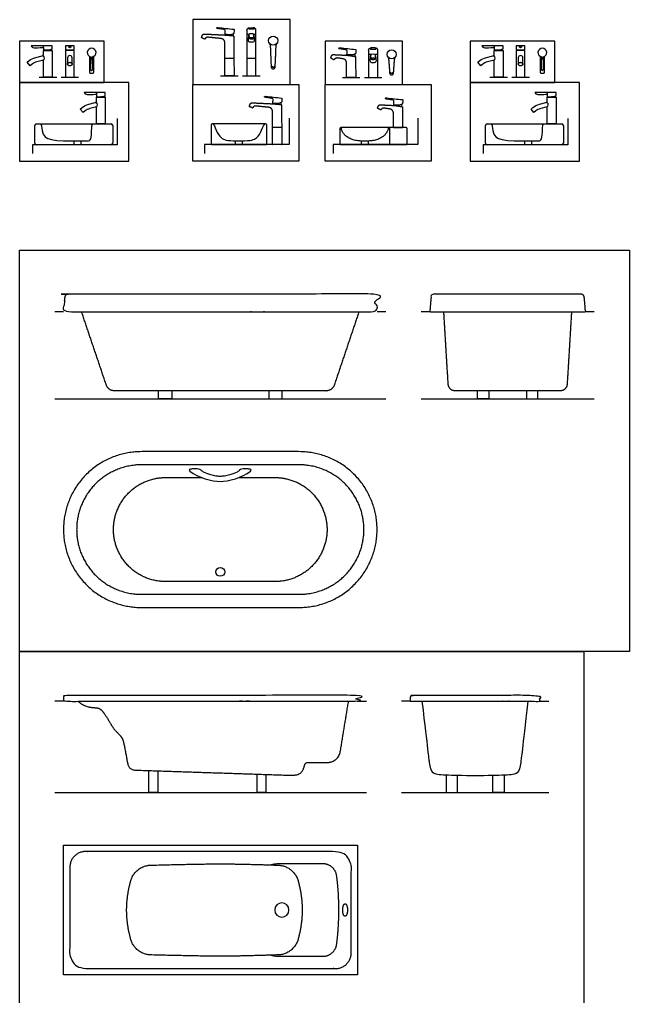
# Model space of a CAD drawing. Header units: millimetres. Extents: x 0.1 to 49.6, y 0.1 to 12.5.
# Drawn here: x 45.89 to 49.42, y 5.26 to 10.91 of the extents above; entities that cross this region are included whole.
import ezdxf

# ---------------------------------------------------------------- set-up
doc = ezdxf.new("R2010")
doc.units = ezdxf.units.MM
for name, color, linetype, true_color in [('AG-DETAILS', 7, 'Continuous', 0x66ffff), ('AG-DETAILS-DIAGRAM', 7, 'Continuous', 0xccff66), ('AG-DIAGRAM', 7, 'Continuous', 0xfecc66), ('AG-FIXTURE', 7, 'Continuous', 0x66ccff), ('X-VPRT', 6, 'Continuous', 0xff00ff)]:
    doc.layers.add(name, color=color, linetype=linetype, true_color=true_color)

msp = doc.modelspace()

# ---------------------------------------------------------------- linework, layer by layer
at = {"layer": 'AG-DETAILS'}
msp.add_line((48.0327, 10.281), (48.0327, 10.1826), dxfattribs=at)
for points, degree in [([(46.032, 10.7436), (46.0335, 10.7486), (46.032, 10.7532)], 2), ([(48.6374, 10.7436), (48.6389, 10.7486), (48.6374, 10.7532)], 2), ([(46.0326, 10.6707), (46.0381, 10.6746), (46.041, 10.688), (46.0315, 10.6966)], 3), ([(48.638, 10.6707), (48.6435, 10.6746), (48.6464, 10.688), (48.6369, 10.6966)], 3), ([(46.3386, 10.4736), (46.3402, 10.4786), (46.3386, 10.4833)], 2), ([(48.944, 10.4736), (48.9456, 10.4786), (48.944, 10.4833)], 2), ([(46.3392, 10.4008), (46.3447, 10.4047), (46.3476, 10.4181), (46.3381, 10.4266)], 3), ([(48.9446, 10.4008), (48.9501, 10.4047), (48.953, 10.4181), (48.9435, 10.4266)], 3)]:
    msp.add_open_spline(points, degree=degree, dxfattribs=at)
msp.add_rational_spline([(47.7753, 5.7974), (47.7615, 5.7974), (47.7615, 5.7613), (47.7615, 5.7251), (47.7753, 5.7251), (47.7891, 5.7251), (47.7891, 5.7613), (47.7891, 5.7974), (47.7753, 5.7974)], [1, 0.707106781187, 1, 0.707106781187, 1, 0.707106781187, 1, 0.707106781187, 1], degree=2, knots=[0, 0, 0, 0.0711816, 0.0711816, 0.1423631, 0.1423631, 0.2135447, 0.2135447, 0.2847262, 0.2847262, 0.2847262], dxfattribs=at)
at = {"layer": 'AG-DETAILS-DIAGRAM'}
for p, q in [((46.2088, 10.1816), (46.2088, 10.2041)), ((46.2469, 10.2041), (46.2469, 10.1816)), ((48.8142, 10.1816), (48.8142, 10.2041)), ((48.8523, 10.2041), (48.8523, 10.1816))]:
    msp.add_line(p, q, dxfattribs=at)
for points in [[(46.2088, 10.2041), (46.2469, 10.2041)], [(47.1428, 10.1826), (47.1428, 10.2048)], [(47.1809, 10.2048), (47.1809, 10.1826)], [(47.8699, 10.1826), (47.8699, 10.2037)], [(47.908, 10.2037), (47.908, 10.1826)], [(48.8142, 10.2041), (48.8523, 10.2041)]]:
    msp.add_lwpolyline(points, dxfattribs=at)
for points in [[(46.0129, 10.3023), (46.0187, 10.3023), (46.0199, 10.2897)], [(47.7533, 10.2782), (47.753, 10.281), (47.7508, 10.281)], [(48.0271, 10.281), (48.0249, 10.281), (48.0246, 10.2782)], [(48.6183, 10.3023), (48.6241, 10.3023), (48.6253, 10.2897)]]:
    msp.add_open_spline(points, degree=2, dxfattribs=at)
for points, knots in [([(46.0199, 10.2897), (46.0286, 10.2109), (46.0503, 10.2067), (46.201, 10.2042), (46.2049, 10.2041), (46.2088, 10.2041)], [0.0605921, 0.0605921, 0.0605921, 0.0605921, 0.7981718, 0.7981718, 0.8198944, 0.8198944, 0.8198944, 0.8198944]), ([(46.2469, 10.2041), (46.2571, 10.2042), (46.2696, 10.2044), (46.2862, 10.2047), (46.3064, 10.205), (46.3074, 10.2099), (46.3129, 10.3023), (46.3177, 10.3023)], [0.9448938, 0.9448938, 0.9448938, 0.9448938, 0.9845886, 0.9845886, 0.9845886, 1.6832144, 1.7744753, 1.7744753, 1.7744753, 1.7744753]), ([(47.0111, 10.3032), (47.0158, 10.3032), (47.0301, 10.2631), (47.0554, 10.2175), (47.0916, 10.2048), (47.1486, 10.2048), (47.1574, 10.2048), (47.1663, 10.2048), (47.1752, 10.2048), (47.2321, 10.2048), (47.2683, 10.2175), (47.2936, 10.2631), (47.308, 10.3032), (47.3127, 10.3032)], [-0.833041, -0.833041, -0.833041, -0.833041, -0.555361, -0.27768, 0, 0, 0, 0.125, 0.125, 0.125, 0.40268, 0.680361, 0.958041, 0.958041, 0.958041, 0.958041]), ([(48.6253, 10.2897), (48.634, 10.2109), (48.6557, 10.2067), (48.8064, 10.2042), (48.8103, 10.2041), (48.8142, 10.2041)], [0.0605921, 0.0605921, 0.0605921, 0.0605921, 0.7981718, 0.7981718, 0.8198944, 0.8198944, 0.8198944, 0.8198944]), ([(48.8523, 10.2041), (48.8625, 10.2042), (48.875, 10.2044), (48.8916, 10.2047), (48.9118, 10.205), (48.9128, 10.2099), (48.9183, 10.3023), (48.9231, 10.3023)], [0.9448938, 0.9448938, 0.9448938, 0.9448938, 0.9845886, 0.9845886, 0.9845886, 1.6832144, 1.7744753, 1.7744753, 1.7744753, 1.7744753])]:
    msp.add_open_spline(points, degree=3, knots=knots, dxfattribs=at)
for points, weights, knots in [([(48.0246, 10.2782), (48.0146, 10.2037), (47.908, 10.2037), (47.8889, 10.2037), (47.8699, 10.2037), (47.7633, 10.2037), (47.7533, 10.2782)], [0.985476465993, 0.741491605281, 0.948744043854, 0.948744043854, 0.948744043854, 0.741491605281, 0.985476465993], [0.016978, 0.016978, 0.016978, 0.3616396, 0.3616396, 0.4866396, 0.4866396, 0.8313013, 0.8313013, 0.8313013]), ([(47.1619, 8.2596), (47.2662, 8.2596), (47.3706, 8.2596), (47.671, 8.2596), (47.671, 7.9592), (47.671, 7.6587), (47.3706, 7.6587), (47.0539, 7.6587), (46.7371, 7.6587), (46.4367, 7.6587), (46.4367, 7.9592), (46.4367, 8.2596), (46.7371, 8.2596), (46.8415, 8.2596), (46.9458, 8.2596)], [1, 1, 1, 0.707106781187, 1, 0.707106781187, 1, 1, 1, 0.707106781187, 1, 0.707106781187, 1, 1, 1], [3.630229, 3.630229, 3.630229, 4.028261, 4.028261, 6.848151, 6.848151, 9.668042, 9.668042, 10.876413, 10.876413, 13.696303, 13.696303, 16.516193, 16.516193, 16.914225, 16.914225, 16.914225])]:
    msp.add_rational_spline(points, weights, degree=2, knots=knots, dxfattribs=at)
at = {"layer": 'AG-DIAGRAM'}
for p, q in [((46.0066, 10.5722), (46.1082, 10.5722)), ((46.1336, 10.5722), (46.2352, 10.5722)), ((47.056, 10.5799), (47.1576, 10.5799)), ((47.183, 10.5799), (47.2846, 10.5799)), ((47.7597, 10.5709), (47.8613, 10.5709)), ((47.8867, 10.5709), (47.9883, 10.5709)), ((48.612, 10.5722), (48.7136, 10.5722)), ((48.739, 10.5722), (48.8406, 10.5722))]:
    msp.add_line(p, q, dxfattribs=at)
for points in [[(46.4574, 10.334), (46.4574, 10.1816), (45.9685, 10.1816), (45.9685, 10.1308)], [(47.4524, 10.335), (47.4524, 10.1826), (46.9634, 10.1826), (46.9634, 10.1318)], [(48.1953, 10.335), (48.1953, 10.1826), (47.7064, 10.1826), (47.7064, 10.1318)], [(49.0628, 10.334), (49.0628, 10.1816), (48.5739, 10.1816), (48.5739, 10.1308)], [(46.1474, 9.2172), (46.0966, 9.2172)], [(48.0111, 9.2172), (47.9603, 9.2172)], [(48.2651, 9.2172), (48.2143, 9.2172)], [(49.216, 9.2172), (49.1652, 9.2172)], [(46.0966, 8.714), (48.0111, 8.714)], [(48.2143, 8.714), (49.216, 8.714)], [(46.1474, 6.9672), (46.0966, 6.9672)], [(47.8476, 6.9672), (47.8984, 6.9672)], [(48.1524, 6.9672), (48.1016, 6.9672)], [(48.9017, 6.9672), (48.9525, 6.9672)], [(46.0966, 6.4407), (47.8984, 6.4407)], [(48.1016, 6.4407), (48.9525, 6.4407)]]:
    msp.add_lwpolyline(points, dxfattribs=at)
at = {"layer": 'AG-FIXTURE'}
for p, q in [((45.938, 10.6582), (45.9493, 10.6678)), ((45.9875, 10.6863), (46.0246, 10.6959)), ((46.0238, 10.6685), (45.9941, 10.6608)), ((47.7884, 10.7022), (47.7877, 10.6989)), ((48.5434, 10.6582), (48.5547, 10.6678)), ((48.5929, 10.6863), (48.63, 10.6959)), ((48.6292, 10.6685), (48.5995, 10.6608)), ((45.9664, 10.6478), (45.9551, 10.6381)), ((48.5718, 10.6478), (48.5605, 10.6381)), ((47.8369, 10.5709), (47.784, 10.5709)), ((46.2446, 10.3883), (46.2559, 10.3979)), ((46.2942, 10.4164), (46.3312, 10.4259)), ((46.3305, 10.3985), (46.3007, 10.3909)), ((48.0589, 10.4123), (48.0583, 10.409)), ((48.85, 10.3883), (48.8613, 10.3979)), ((48.8996, 10.4164), (48.9366, 10.4259)), ((48.9359, 10.3985), (48.9061, 10.3909)), ((46.273, 10.3778), (46.2617, 10.3682)), ((48.8784, 10.3778), (48.8671, 10.3682)), ((48.1075, 10.281), (48.0546, 10.281))]:
    msp.add_line(p, q, dxfattribs=at)
for points in [[(47.2191, 10.8189), (47.2074, 10.8189), (47.2074, 10.5799), (47.2602, 10.5799), (47.2602, 10.8189), (47.2485, 10.8189)], [(46.032, 10.7532), (45.9601, 10.7532)], [(46.0828, 10.737), (46.0828, 10.7532), (46.032, 10.7532)], [(46.032, 10.7436), (46.032, 10.7296), (46.0458, 10.7296)], [(46.032, 10.7057), (46.032, 10.7263), (46.0828, 10.7263), (46.0828, 10.5722), (46.032, 10.5722), (46.032, 10.6628)], [(46.1771, 10.7532), (46.1916, 10.7532)], [(48.6374, 10.7532), (48.5655, 10.7532)], [(48.6882, 10.737), (48.6882, 10.7532), (48.6374, 10.7532)], [(48.6374, 10.7436), (48.6374, 10.7296), (48.6512, 10.7296)], [(48.6374, 10.7057), (48.6374, 10.7263), (48.6882, 10.7263), (48.6882, 10.5722), (48.6374, 10.5722), (48.6374, 10.6628)], [(48.7825, 10.7532), (48.797, 10.7532)], [(46.1712, 10.6842), (46.1712, 10.6482)], [(46.1976, 10.6482), (46.1976, 10.6842)], [(47.0799, 10.6817), (47.1328, 10.6817)], [(47.2074, 10.6817), (47.2602, 10.6817)], [(47.9244, 10.7027), (47.911, 10.7027), (47.911, 10.5709), (47.9639, 10.5709), (47.9639, 10.7027), (47.9506, 10.7027)], [(48.7766, 10.6842), (48.7766, 10.6482)], [(48.803, 10.6482), (48.803, 10.6842)], [(45.9551, 10.6381), (45.938, 10.6582)], [(48.5605, 10.6381), (48.5434, 10.6582)], [(47.784, 10.5709), (47.8369, 10.5709)], [(47.911, 10.5709), (47.9639, 10.5709)], [(46.3386, 10.4833), (46.2668, 10.4833)], [(46.3894, 10.4671), (46.3894, 10.4833), (46.3386, 10.4833)], [(46.3386, 10.4736), (46.3386, 10.4597), (46.3524, 10.4597)], [(46.3386, 10.4358), (46.3386, 10.4564), (46.3894, 10.4564), (46.3894, 10.3023), (46.3386, 10.3023), (46.3386, 10.3929)], [(48.944, 10.4833), (48.8722, 10.4833)], [(48.9948, 10.4671), (48.9948, 10.4833), (48.944, 10.4833)], [(48.944, 10.4736), (48.944, 10.4597), (48.9578, 10.4597)], [(48.944, 10.4358), (48.944, 10.4564), (48.9948, 10.4564), (48.9948, 10.3023), (48.944, 10.3023), (48.944, 10.3929)], [(46.2617, 10.3682), (46.2446, 10.3883)], [(48.8671, 10.3682), (48.85, 10.3883)], [(47.3561, 10.2843), (47.4089, 10.2843)], [(48.0546, 10.281), (48.1075, 10.281)], [(46.7736, 8.7605), (46.7736, 8.714), (46.6967, 8.714), (46.6967, 8.7605)], [(47.3341, 8.7605), (47.3341, 8.714), (47.4111, 8.714), (47.4111, 8.7605)], [(48.6057, 8.7605), (48.6057, 8.714), (48.5411, 8.714), (48.5411, 8.7605)], [(48.8247, 8.7605), (48.8247, 8.714), (48.8893, 8.714), (48.8893, 8.7605)], [(46.6921, 6.5653), (46.6921, 6.4407), (46.6408, 6.4407), (46.6408, 6.567)], [(47.3181, 6.5446), (47.3181, 6.4407), (47.2668, 6.4407), (47.2668, 6.5463)], [(48.3596, 6.5403), (48.3596, 6.4407), (48.4252, 6.4407), (48.4252, 6.5382)], [(48.6945, 6.5403), (48.6945, 6.4407), (48.6289, 6.4407), (48.6289, 6.5382)]]:
    msp.add_lwpolyline(points, dxfattribs=at)
for points in [[(46.159, 10.7296), (46.2098, 10.7296), (46.2098, 10.7532), (46.159, 10.7532)], [(46.159, 10.5722), (46.2098, 10.5722), (46.2098, 10.7263), (46.159, 10.7263)], [(48.7644, 10.7296), (48.8152, 10.7296), (48.8152, 10.7532), (48.7644, 10.7532)], [(48.7644, 10.5722), (48.8152, 10.5722), (48.8152, 10.7263), (48.7644, 10.7263)], [(46.1474, 6.1359), (47.8476, 6.1359), (47.8476, 5.3866), (46.1474, 5.3866)]]:
    msp.add_lwpolyline(points, close=True, dxfattribs=at)
for centre, radius in [((47.3596, 10.7837), 0.0264), ((48.0442, 10.704), 0.0264), ((47.0539, 7.7146), 0.0254)]:
    msp.add_circle(centre, radius, dxfattribs=at)
at = {"layer": 'AG-FIXTURE', "extrusion": (0, 0, -1)}
msp.add_circle((-47.4098, 5.7613), 0.0411, dxfattribs=at)
at = {"layer": 'AG-FIXTURE'}
for centre, radius, start, end in [((46.947, 10.8015), 0.00191, 155.1363, 246.5953), ((46.9647, 10.7938), 0.00191, 246.5953, 335.1363), ((46.1844, 10.7263), 0.0224, 171.539, 180), ((46.1844, 10.7263), 0.0224, 360, 8.461), ((46.3102, 10.7144), 0.0254, 280.7718, 259.2282), ((48.7898, 10.7263), 0.0224, 171.539, 180), ((48.7898, 10.7263), 0.0224, 360, 8.461), ((48.9156, 10.7144), 0.0254, 280.7718, 259.2282), ((46.1844, 10.6842), 0.0132, 0, 180), ((48.7898, 10.6842), 0.0132, 0, 180), ((47.0819, 10.5819), 0.00191, 180, 270), ((47.1317, 10.5819), 0.00191, 270, 0.5079), ((47.2231, 10.4041), 0.00191, 155.1363, 246.5953), ((47.2408, 10.3964), 0.00191, 246.5953, 335.1363), ((45.9907, 10.2928), 0.00952, 90, 180), ((46.4225, 10.2928), 0.00952, 0, 90), ((47.0079, 10.2969), 0.00635, 90, 180), ((47.3159, 10.2969), 0.00635, 360, 90), ((47.7508, 10.2746), 0.00635, 90, 180), ((48.1287, 10.2746), 0.00635, 0, 90), ((48.5961, 10.2928), 0.00952, 90, 180), ((49.0279, 10.2928), 0.00952, 0, 90), ((45.9907, 10.1912), 0.00952, 180, 270), ((46.4225, 10.1912), 0.00952, 270, 0), ((47.0079, 10.1889), 0.00635, 180, 270), ((47.3159, 10.1889), 0.00635, 270, 0), ((47.358, 10.1845), 0.00191, 180, 270), ((47.4079, 10.1845), 0.00191, 270, 0.5079), ((47.7508, 10.1889), 0.00635, 180, 270), ((48.1287, 10.1889), 0.00635, 270, 360), ((48.5961, 10.1912), 0.00952, 180, 270), ((49.0279, 10.1912), 0.00952, 270, 0)]:
    msp.add_arc(centre, radius, start, end, dxfattribs=at)
for points, degree, knots in [([(47.0819, 10.8193), (47.1014, 10.8175), (47.1141, 10.8171), (47.1256, 10.821), (47.1328, 10.8261), (47.133, 10.8278), (47.134, 10.8468), (47.1341, 10.8492), (47.1316, 10.8495), (47.1014, 10.8527), (47.0712, 10.8559), (47.041, 10.8591), (47.0365, 10.8597), (47.0331, 10.8576), (47.034, 10.8547), (47.0359, 10.8536), (47.0428, 10.8526), (47.0671, 10.8489), (47.0816, 10.846), (47.0828, 10.8419), (47.0828, 10.8353), (47.0819, 10.8193)], 3, [0.5836296, 0.5836296, 0.5836296, 0.5836296, 0.6268601, 0.6700907, 0.7133212, 0.7565518, 0.7997824, 0.8430129, 0.8430129, 0.8430129, 1.1417088, 1.1417088, 1.1417088, 1.1773255, 1.2129422, 1.2485589, 1.2841756, 1.3197923, 1.3554091, 1.3910258, 1.4266425, 1.4266425, 1.4266425, 1.4266425]), ([(47.2338, 10.8499), (47.2419, 10.8499), (47.2485, 10.8499), (47.2507, 10.8525), (47.2506, 10.8553), (47.2499, 10.8567), (47.247, 10.8574), (47.2418, 10.8574), (47.2338, 10.8574), (47.2257, 10.8574), (47.2205, 10.8574), (47.2177, 10.8567), (47.217, 10.8553), (47.2169, 10.8525), (47.2191, 10.8499), (47.2257, 10.8499), (47.2338, 10.8499)], 3, [0, 0, 0, 0, 0.022514, 0.045028, 0.0675421, 0.0900561, 0.1125701, 0.1350841, 0.1350841, 0.1350841, 0.1575982, 0.1801122, 0.2026262, 0.2251402, 0.2476542, 0.2701683, 0.2701683, 0.2701683, 0.2701683]), ([(47.2195, 10.82), (47.216, 10.8065), (47.2155, 10.7969), (47.2152, 10.7885), (47.2152, 10.7804), (47.2185, 10.7764), (47.2251, 10.7764), (47.2309, 10.7764), (47.2367, 10.7764), (47.2425, 10.7764), (47.2491, 10.7764), (47.2523, 10.7804), (47.2523, 10.7885), (47.2521, 10.7969), (47.2515, 10.8065), (47.2481, 10.82)], 3, [0, 0, 0, 0, 0.358954, 0.358954, 0.358954, 0.463613, 0.463613, 0.463613, 0.54704, 0.54704, 0.54704, 0.651699, 0.651699, 0.651699, 1.010653, 1.010653, 1.010653, 1.010653]), ([(47.2465, 10.7971), (47.2483, 10.8094), (47.2483, 10.8155), (47.2483, 10.8236), (47.2415, 10.8236), (47.2338, 10.8236), (47.2261, 10.8236), (47.2193, 10.8236), (47.2193, 10.8155), (47.2193, 10.8094), (47.2211, 10.7972)], 3, [0.1918645, 0.1918645, 0.1918645, 0.1918645, 0.2382209, 0.2382209, 0.317612, 0.317612, 0.317612, 0.3970031, 0.3970031, 0.4432206, 0.4432206, 0.4432206, 0.4432206]), ([(47.786, 10.7024), (47.8055, 10.7007), (47.8182, 10.7002), (47.8297, 10.7042), (47.8369, 10.7092), (47.8371, 10.7109), (47.8381, 10.7299), (47.8382, 10.7324), (47.8357, 10.7327), (47.8055, 10.7359), (47.7753, 10.7391), (47.7451, 10.7423), (47.7406, 10.7428), (47.7372, 10.7408), (47.7381, 10.7379), (47.74, 10.7367), (47.7468, 10.7357), (47.7712, 10.7321), (47.7857, 10.7292), (47.7869, 10.725), (47.7869, 10.7185), (47.786, 10.7024)], 3, [0.5836296, 0.5836296, 0.5836296, 0.5836296, 0.6268601, 0.6700907, 0.7133212, 0.7565518, 0.7997824, 0.8430129, 0.8430129, 0.8430129, 1.1417088, 1.1417088, 1.1417088, 1.1773255, 1.2129422, 1.2485589, 1.2841756, 1.3197923, 1.3554091, 1.3910258, 1.4266425, 1.4266425, 1.4266425, 1.4266425]), ([(46.3054, 10.6894), (46.3035, 10.6354), (46.3034, 10.6207), (46.304, 10.6113), (46.3102, 10.6113)], 3, [0.7835421, 0.7835421, 0.7835421, 0.7835421, 0.9266457, 1.0748194, 1.0748194, 1.0748194, 1.0748194]), ([(46.3102, 10.6113), (46.3163, 10.6113), (46.317, 10.6207), (46.3169, 10.6354), (46.3149, 10.6894)], 3, [1.0748194, 1.0748194, 1.0748194, 1.0748194, 1.2229931, 1.3660967, 1.3660967, 1.3660967, 1.3660967]), ([(47.784, 10.5709), (47.784, 10.6146), (47.784, 10.6522), (47.784, 10.6752), (47.762, 10.6786), (47.7474, 10.6811), (47.7342, 10.6829), (47.7196, 10.6857), (47.7117, 10.6725), (47.7014, 10.677), (47.6915, 10.6834), (47.6945, 10.6897), (47.6974, 10.6961), (47.7007, 10.7032), (47.7079, 10.7029), (47.7435, 10.7012), (47.7835, 10.6992), (47.8077, 10.6973), (47.836, 10.6912), (47.836, 10.666), (47.8369, 10.5709)], 2, [1.839767, 1.839767, 1.839767, 2.126349, 2.126349, 2.278442, 2.278442, 2.513548, 2.513548, 2.613231, 2.613231, 2.686394, 2.686394, 2.73225, 2.73225, 2.781686, 2.781686, 3.16843, 3.16843, 3.349053, 3.349053, 3.848645, 3.848645, 3.848645]), ([(47.9232, 10.7012), (47.9197, 10.6876), (47.9192, 10.678), (47.9189, 10.6696), (47.9189, 10.6615), (47.9222, 10.6575), (47.9287, 10.6575), (47.9345, 10.6575), (47.9404, 10.6575), (47.9462, 10.6575), (47.9527, 10.6575), (47.956, 10.6615), (47.956, 10.6696), (47.9557, 10.678), (47.9552, 10.6876), (47.9517, 10.7012)], 3, [0, 0, 0, 0, 0.358954, 0.358954, 0.358954, 0.463613, 0.463613, 0.463613, 0.54704, 0.54704, 0.54704, 0.651699, 0.651699, 0.651699, 1.010653, 1.010653, 1.010653, 1.010653]), ([(47.9502, 10.6782), (47.952, 10.6905), (47.952, 10.6966), (47.952, 10.7047), (47.9452, 10.7047), (47.9375, 10.7047), (47.9298, 10.7047), (47.9229, 10.7047), (47.9229, 10.6966), (47.9229, 10.6905), (47.9248, 10.6783)], 3, [0.1918645, 0.1918645, 0.1918645, 0.1918645, 0.2382209, 0.2382209, 0.317612, 0.317612, 0.317612, 0.3970031, 0.3970031, 0.4432206, 0.4432206, 0.4432206, 0.4432206]), ([(48.9108, 10.6894), (48.9089, 10.6354), (48.9088, 10.6207), (48.9094, 10.6113), (48.9156, 10.6113)], 3, [0.7835421, 0.7835421, 0.7835421, 0.7835421, 0.9266457, 1.0748194, 1.0748194, 1.0748194, 1.0748194]), ([(48.9156, 10.6113), (48.9217, 10.6113), (48.9224, 10.6207), (48.9223, 10.6354), (48.9203, 10.6894)], 3, [1.0748194, 1.0748194, 1.0748194, 1.0748194, 1.2229931, 1.3660967, 1.3660967, 1.3660967, 1.3660967]), ([(47.358, 10.4219), (47.3775, 10.4202), (47.3903, 10.4197), (47.4017, 10.4236), (47.4089, 10.4287), (47.4091, 10.4304), (47.4101, 10.4494), (47.4102, 10.4518), (47.4077, 10.4521), (47.3775, 10.4553), (47.3473, 10.4586), (47.3171, 10.4618), (47.3126, 10.4623), (47.3092, 10.4603), (47.3101, 10.4574), (47.312, 10.4562), (47.3189, 10.4552), (47.3432, 10.4515), (47.3577, 10.4486), (47.359, 10.4445), (47.3589, 10.4379), (47.358, 10.4219)], 3, [0.5836296, 0.5836296, 0.5836296, 0.5836296, 0.6268601, 0.6700907, 0.7133212, 0.7565518, 0.7997824, 0.8430129, 0.8430129, 0.8430129, 1.1417088, 1.1417088, 1.1417088, 1.1773255, 1.2129422, 1.2485589, 1.2841756, 1.3197923, 1.3554091, 1.3910258, 1.4266425, 1.4266425, 1.4266425, 1.4266425]), ([(48.0565, 10.4125), (48.0761, 10.4108), (48.0888, 10.4103), (48.1003, 10.4142), (48.1075, 10.4193), (48.1077, 10.421), (48.1087, 10.44), (48.1088, 10.4424), (48.1062, 10.4427), (48.0761, 10.4459), (48.0459, 10.4491), (48.0157, 10.4523), (48.0111, 10.4529), (48.0078, 10.4508), (48.0086, 10.4479), (48.0106, 10.4468), (48.0174, 10.4458), (48.0418, 10.4421), (48.0563, 10.4392), (48.0575, 10.4351), (48.0574, 10.4285), (48.0565, 10.4125)], 3, [0.5836296, 0.5836296, 0.5836296, 0.5836296, 0.6268601, 0.6700907, 0.7133212, 0.7565518, 0.7997824, 0.8430129, 0.8430129, 0.8430129, 1.1417088, 1.1417088, 1.1417088, 1.1773255, 1.2129422, 1.2485589, 1.2841756, 1.3197923, 1.3554091, 1.3910258, 1.4266425, 1.4266425, 1.4266425, 1.4266425]), ([(48.0546, 10.281), (48.0546, 10.3247), (48.0546, 10.3622), (48.0546, 10.3853), (48.0325, 10.3887), (48.018, 10.3911), (48.0048, 10.3929), (47.9902, 10.3957), (47.9823, 10.3826), (47.9719, 10.3871), (47.9621, 10.3935), (47.9651, 10.3998), (47.968, 10.4061), (47.9713, 10.4133), (47.9785, 10.4129), (48.0141, 10.4112), (48.0541, 10.4093), (48.0783, 10.4074), (48.1065, 10.4012), (48.1066, 10.3761), (48.1075, 10.281)], 2, [1.839767, 1.839767, 1.839767, 2.126349, 2.126349, 2.278442, 2.278442, 2.513548, 2.513548, 2.613231, 2.613231, 2.686394, 2.686394, 2.73225, 2.73225, 2.781686, 2.781686, 3.16843, 3.16843, 3.349053, 3.349053, 3.848645, 3.848645, 3.848645]), ([(47.1652, 8.3022), (47.173, 8.3092), (47.1963, 8.3092), (47.2218, 8.3092), (47.2327, 8.307), (47.2348, 8.3007), (47.2292, 8.2961), (47.1824, 8.2588), (47.1004, 8.2368), (47.0539, 8.2368), (47.0073, 8.2368), (46.9253, 8.2588), (46.8785, 8.2961), (46.8729, 8.3007), (46.875, 8.307), (46.8859, 8.3092), (46.9115, 8.3092), (46.9348, 8.3092), (46.9425, 8.3022), (46.9465, 8.2982), (46.9599, 8.2874), (46.994, 8.2759), (47.0232, 8.2691), (47.0418, 8.2666), (47.0501, 8.2661), (47.0539, 8.2661), (47.0576, 8.2661), (47.0659, 8.2666), (47.0845, 8.2691), (47.1137, 8.2759), (47.1478, 8.2874), (47.1612, 8.2982), (47.1652, 8.3022)], 3, [-0.898649, -0.898649, -0.898649, -0.898649, -0.829512, -0.760375, -0.691238, -0.622101, -0.622101, -0.622101, 0, 0, 0, 0.622101, 0.622101, 0.622101, 0.691238, 0.760375, 0.829512, 0.898649, 0.898649, 0.898649, 0.981606, 1.144776, 1.257566, 1.306437, 1.347677, 1.347677, 1.347677, 1.388918, 1.437789, 1.550578, 1.713749, 1.796706, 1.796706, 1.796706, 1.796706]), ([(48.8323, 6.9672), (48.7976, 6.6791), (48.7915, 6.6047), (48.7773, 6.5453), (48.7175, 6.5405), (48.5976, 6.5371), (48.5271, 6.5371), (48.4565, 6.5371), (48.3366, 6.5405), (48.2768, 6.5453), (48.2626, 6.6047), (48.2565, 6.6791), (48.2218, 6.9672)], 3, [-2.235203, -2.235203, -2.235203, -2.235203, -1.676402, -1.117601, -0.558801, 0, 0, 0, 0.558801, 1.117601, 1.676402, 2.235203, 2.235203, 2.235203, 2.235203])]:
    msp.add_open_spline(points, degree=degree, knots=knots, dxfattribs=at)
for points, degree in [([(47.2074, 10.8436), (47.2074, 10.8534), (47.2122, 10.8573), (47.2243, 10.8574)], 3), ([(47.2074, 10.8436), (47.2074, 10.8326), (47.2074, 10.8189)], 2), ([(47.2602, 10.8436), (47.2602, 10.8534), (47.2554, 10.8573), (47.2432, 10.8574)], 3), ([(47.2602, 10.8189), (47.2602, 10.8326), (47.2602, 10.8436)], 2), ([(46.9453, 10.8023), (46.9482, 10.8086), (46.9511, 10.815)], 2), ([(46.9639, 10.7921), (46.9551, 10.7959), (46.9462, 10.7997)], 2), ([(46.9511, 10.815), (46.9544, 10.8221), (46.9616, 10.8218)], 2), ([(46.9616, 10.8218), (47.0205, 10.8189), (47.0794, 10.8161)], 2), ([(46.9672, 10.7947), (46.9668, 10.7939), (46.9664, 10.793)], 2), ([(46.9866, 10.8027), (46.9716, 10.8043), (46.9672, 10.7947)], 2), ([(47.0579, 10.7955), (47.0222, 10.7991), (46.9866, 10.8027)], 2), ([(47.0799, 10.769), (47.0799, 10.7932), (47.0579, 10.7955)], 2), ([(47.0794, 10.8161), (47.1036, 10.8142), (47.1279, 10.8123)], 2), ([(47.0836, 10.8158), (47.0838, 10.8171), (47.0843, 10.8191)], 2), ([(47.1293, 10.8119), (47.1297, 10.8189), (47.1282, 10.823)], 2), ([(47.1319, 10.808), (47.132, 10.7722), (47.1336, 10.5819)], 2), ([(45.9601, 10.7532), (45.9682, 10.7419), (45.9768, 10.7419), (46.0255, 10.7436), (46.032, 10.7436)], 3), ([(46.0338, 10.7263), (46.0339, 10.7276), (46.0345, 10.7296)], 2), ([(46.0458, 10.7296), (46.0617, 10.7296), (46.074, 10.7316), (46.0828, 10.737)], 3), ([(46.0809, 10.7263), (46.0809, 10.7309), (46.0792, 10.7351)], 2), ([(46.1844, 10.7421), (46.1791, 10.7421), (46.1771, 10.7476), (46.1771, 10.7532)], 3), ([(46.1916, 10.7532), (46.1916, 10.7476), (46.1897, 10.7421), (46.1844, 10.7421)], 3), ([(47.0799, 10.5819), (47.0799, 10.6754), (47.0799, 10.769)], 2), ([(47.337, 10.77), (47.3424, 10.7611), (47.3431, 10.7456)], 2), ([(47.3761, 10.7456), (47.3768, 10.7611), (47.3822, 10.77)], 2), ([(47.911, 10.7275), (47.911, 10.7373), (47.9158, 10.7412), (47.928, 10.7413)], 3), ([(47.911, 10.7275), (47.911, 10.7165), (47.911, 10.7027)], 2), ([(47.9375, 10.7413), (47.9294, 10.7413), (47.9242, 10.7413), (47.9214, 10.7406), (47.9206, 10.7392), (47.9206, 10.7364), (47.9228, 10.7338), (47.9293, 10.7338), (47.9375, 10.7338)], 3), ([(47.9375, 10.7338), (47.9456, 10.7338), (47.9521, 10.7338), (47.9543, 10.7364), (47.9543, 10.7392), (47.9535, 10.7406), (47.9507, 10.7413), (47.9455, 10.7413), (47.9375, 10.7413)], 3), ([(47.9639, 10.7275), (47.9639, 10.7373), (47.9591, 10.7412), (47.9469, 10.7413)], 3), ([(47.9639, 10.7027), (47.9639, 10.7165), (47.9639, 10.7275)], 2), ([(48.5655, 10.7532), (48.5736, 10.7419), (48.5822, 10.7419), (48.6309, 10.7436), (48.6374, 10.7436)], 3), ([(48.6392, 10.7263), (48.6393, 10.7276), (48.6399, 10.7296)], 2), ([(48.6512, 10.7296), (48.6671, 10.7296), (48.6794, 10.7316), (48.6882, 10.737)], 3), ([(48.6863, 10.7263), (48.6863, 10.7309), (48.6846, 10.7351)], 2), ([(48.7898, 10.7421), (48.7845, 10.7421), (48.7825, 10.7476), (48.7825, 10.7532)], 3), ([(48.797, 10.7532), (48.797, 10.7476), (48.7951, 10.7421), (48.7898, 10.7421)], 3), ([(45.9493, 10.6678), (45.9594, 10.6764), (45.9723, 10.6824), (45.9875, 10.6863)], 3), ([(46.032, 10.6628), (46.032, 10.6706), (46.0238, 10.6685)], 2), ([(46.0246, 10.6959), (46.032, 10.6978), (46.032, 10.7057)], 2), ([(46.297, 10.6927), (46.297, 10.6472), (46.297, 10.6017)], 2), ([(46.3234, 10.6017), (46.3234, 10.6472), (46.3234, 10.6927)], 2), ([(47.7877, 10.6989), (47.7879, 10.7002), (47.7884, 10.7022)], 2), ([(47.8334, 10.6951), (47.8338, 10.7021), (47.8323, 10.7062)], 2), ([(48.5547, 10.6678), (48.5648, 10.6764), (48.5777, 10.6824), (48.5929, 10.6863)], 3), ([(48.6374, 10.6628), (48.6374, 10.6706), (48.6292, 10.6685)], 2), ([(48.63, 10.6959), (48.6374, 10.6978), (48.6374, 10.7057)], 2), ([(48.9024, 10.6927), (48.9024, 10.6472), (48.9024, 10.6017)], 2), ([(48.9288, 10.6017), (48.9288, 10.6472), (48.9288, 10.6927)], 2), ([(45.9941, 10.6608), (45.9817, 10.6576), (45.9727, 10.6531), (45.9664, 10.6478)], 3), ([(48.5995, 10.6608), (48.5871, 10.6576), (48.5781, 10.6531), (48.5718, 10.6478)], 3), ([(47.1317, 10.5799), (47.1068, 10.5799), (47.0819, 10.5799)], 2), ([(46.2668, 10.4833), (46.2748, 10.472), (46.2834, 10.472), (46.3321, 10.4736), (46.3386, 10.4736)], 3), ([(46.3404, 10.4564), (46.3405, 10.4577), (46.3411, 10.4597)], 2), ([(46.3524, 10.4597), (46.3683, 10.4597), (46.3807, 10.4617), (46.3894, 10.4671)], 3), ([(46.3876, 10.4564), (46.3876, 10.461), (46.3858, 10.4652)], 2), ([(48.8722, 10.4833), (48.8802, 10.472), (48.8888, 10.472), (48.9375, 10.4736), (48.944, 10.4736)], 3), ([(48.9458, 10.4564), (48.9459, 10.4577), (48.9465, 10.4597)], 2), ([(48.9578, 10.4597), (48.9737, 10.4597), (48.9861, 10.4617), (48.9948, 10.4671)], 3), ([(48.9929, 10.4564), (48.9929, 10.461), (48.9912, 10.4652)], 2), ([(46.2559, 10.3979), (46.2661, 10.4065), (46.279, 10.4125), (46.2942, 10.4164)], 3), ([(46.3007, 10.3909), (46.2884, 10.3877), (46.2793, 10.3831), (46.273, 10.3778)], 3), ([(46.3386, 10.3929), (46.3386, 10.4006), (46.3305, 10.3985)], 2), ([(46.3312, 10.4259), (46.3386, 10.4279), (46.3386, 10.4358)], 2), ([(47.2214, 10.4049), (47.2243, 10.4112), (47.2273, 10.4176)], 2), ([(47.24, 10.3947), (47.2312, 10.3985), (47.2224, 10.4023)], 2), ([(47.2273, 10.4176), (47.2306, 10.4247), (47.2378, 10.4244)], 2), ([(47.2378, 10.4244), (47.2966, 10.4215), (47.3555, 10.4187)], 2), ([(47.2433, 10.3973), (47.2429, 10.3965), (47.2425, 10.3956)], 2), ([(47.2627, 10.4054), (47.2477, 10.4069), (47.2433, 10.3973)], 2), ([(47.334, 10.3981), (47.2983, 10.4017), (47.2627, 10.4054)], 2), ([(47.3561, 10.3717), (47.3561, 10.3958), (47.334, 10.3981)], 2), ([(47.3555, 10.4187), (47.3798, 10.4168), (47.404, 10.4149)], 2), ([(47.3598, 10.4184), (47.3599, 10.4197), (47.3604, 10.4217)], 2), ([(47.4054, 10.4145), (47.4058, 10.4216), (47.4044, 10.4256)], 2), ([(47.408, 10.4107), (47.4081, 10.3748), (47.4098, 10.1845)], 2), ([(48.0583, 10.409), (48.0585, 10.4103), (48.0589, 10.4123)], 2), ([(48.104, 10.4051), (48.1044, 10.4121), (48.1029, 10.4162)], 2), ([(48.8613, 10.3979), (48.8715, 10.4065), (48.8844, 10.4125), (48.8996, 10.4164)], 3), ([(48.9061, 10.3909), (48.8938, 10.3877), (48.8847, 10.3831), (48.8784, 10.3778)], 3), ([(48.944, 10.3929), (48.944, 10.4006), (48.9359, 10.3985)], 2), ([(48.9366, 10.4259), (48.944, 10.4279), (48.944, 10.4358)], 2), ([(47.3561, 10.1845), (47.3561, 10.2781), (47.3561, 10.3717)], 2), ([(45.9812, 10.1912), (45.9812, 10.242), (45.9812, 10.2928)], 2), ([(45.9907, 10.3023), (46.2066, 10.3023), (46.4225, 10.3023)], 2), ([(46.432, 10.2928), (46.432, 10.242), (46.432, 10.1912)], 2), ([(47.0015, 10.2969), (47.0015, 10.2429), (47.0015, 10.1889)], 2), ([(47.3159, 10.3032), (47.1619, 10.3032), (47.0079, 10.3032)], 2), ([(47.3222, 10.1889), (47.3222, 10.2429), (47.3222, 10.2969)], 2), ([(47.7445, 10.2746), (47.7445, 10.2318), (47.7445, 10.1889)], 2), ([(48.1287, 10.281), (47.9397, 10.281), (47.7508, 10.281)], 2), ([(48.135, 10.1889), (48.135, 10.2318), (48.135, 10.2746)], 2), ([(48.5866, 10.1912), (48.5866, 10.242), (48.5866, 10.2928)], 2), ([(48.5961, 10.3023), (48.812, 10.3023), (49.0279, 10.3023)], 2), ([(49.0374, 10.2928), (49.0374, 10.242), (49.0374, 10.1912)], 2), ([(46.4225, 10.1816), (46.2066, 10.1816), (45.9907, 10.1816)], 2), ([(47.0079, 10.1826), (47.1619, 10.1826), (47.3159, 10.1826)], 2), ([(47.4079, 10.1826), (47.3829, 10.1826), (47.358, 10.1826)], 2), ([(47.7508, 10.1826), (47.9397, 10.1826), (48.1287, 10.1826)], 2), ([(49.0279, 10.1816), (48.812, 10.1816), (48.5961, 10.1816)], 2)]:
    msp.add_open_spline(points, degree=degree, dxfattribs=at)
for points in [[(47.1279, 10.8123), (47.1318, 10.812), (47.1319, 10.808)], [(47.404, 10.4149), (47.408, 10.4146), (47.408, 10.4107)]]:
    msp.add_rational_spline(points, [1, 0.735150644339, 1], degree=2, dxfattribs=at)
for points, weights, degree, knots in [([(47.2338, 10.8022), (47.2211, 10.8022), (47.2211, 10.7971), (47.2211, 10.7921), (47.2338, 10.7921), (47.2465, 10.7921), (47.2465, 10.7971), (47.2465, 10.8022), (47.2338, 10.8022)], [1, 0.707106781187, 1, 0.707106781187, 1, 0.707106781187, 1, 0.707106781187, 1], 2, [0, 0, 0, 0.0260924, 0.0260924, 0.0521848, 0.0521848, 0.0782772, 0.0782772, 0.1043697, 0.1043697, 0.1043697]), ([(47.3431, 10.7456), (47.3452, 10.689), (47.348, 10.6324), (47.348, 10.6208), (47.3596, 10.6208), (47.3712, 10.6208), (47.3712, 10.6324), (47.374, 10.689), (47.3761, 10.7456)], [1, 1, 1, 0.707106781186, 1, 0.707106781186, 1, 1, 1], 2, [0, 0, 0, 0.3719983, 0.3719983, 0.431553, 0.431553, 0.4911077, 0.4911077, 0.863106, 0.863106, 0.863106]), ([(47.9375, 10.6833), (47.9248, 10.6833), (47.9248, 10.6783), (47.9248, 10.6732), (47.9375, 10.6732), (47.9502, 10.6732), (47.9502, 10.6783), (47.9502, 10.6833), (47.9375, 10.6833)], [1, 0.707106781187, 1, 0.707106781187, 1, 0.707106781187, 1, 0.707106781187, 1], 2, [0, 0, 0, 0.0260924, 0.0260924, 0.0521848, 0.0521848, 0.0782772, 0.0782772, 0.1043697, 0.1043697, 0.1043697]), ([(48.0216, 10.6903), (48.0271, 10.6814), (48.0277, 10.6659), (48.0302, 10.6379), (48.0327, 10.5973), (48.0327, 10.5857), (48.0442, 10.5857), (48.0558, 10.5857), (48.0558, 10.5973), (48.0583, 10.6379), (48.0607, 10.6659), (48.0614, 10.6814), (48.0668, 10.6903)], [1, 1, 1, 1, 1, 0.707106781186, 1, 0.707106781186, 1, 1, 1, 1, 1], 2, [-0.086461, -0.086461, -0.086461, 0, 0, 0.371998, 0.371998, 0.431553, 0.431553, 0.491108, 0.491108, 0.863106, 0.863106, 0.949567, 0.949567, 0.949567]), ([(46.1976, 10.6482), (46.1976, 10.6582), (46.1844, 10.6582), (46.1712, 10.6582), (46.1712, 10.6482), (46.1712, 10.6381), (46.1844, 10.6381), (46.1976, 10.6381), (46.1976, 10.6482)], [1, 0.707106781187, 1, 0.707106781187, 1, 0.707106781187, 1, 0.707106781187, 1], 2, [0, 0, 0, 0.0679096, 0.0679096, 0.1358193, 0.1358193, 0.2037289, 0.2037289, 0.2716385, 0.2716385, 0.2716385]), ([(47.3498, 10.6373), (47.3527, 10.6307), (47.3596, 10.6307), (47.3665, 10.6307), (47.3694, 10.6373)], [1, 0.844301190028, 1, 0.844301190028, 1], 2, [0.07622627, 0.07622627, 0.07622627, 0.11910946, 0.11910946, 0.16199265, 0.16199265, 0.16199265]), ([(48.803, 10.6482), (48.803, 10.6582), (48.7898, 10.6582), (48.7766, 10.6582), (48.7766, 10.6482), (48.7766, 10.6381), (48.7898, 10.6381), (48.803, 10.6381), (48.803, 10.6482)], [1, 0.707106781187, 1, 0.707106781187, 1, 0.707106781187, 1, 0.707106781187, 1], 2, [0, 0, 0, 0.0679096, 0.0679096, 0.1358193, 0.1358193, 0.2037289, 0.2037289, 0.2716385, 0.2716385, 0.2716385]), ([(46.297, 10.6017), (46.297, 10.595), (46.3102, 10.595), (46.3234, 10.595), (46.3234, 10.6017)], [0.999999767538, 0.707106781187, 1, 0.707106851018, 0.999999860338], 2, [0.5810121, 0.5810121, 0.5810121, 0.6489217, 0.6489217, 0.7168314, 0.7168314, 0.7168314]), ([(48.0344, 10.6022), (48.0373, 10.5956), (48.0442, 10.5956), (48.0511, 10.5956), (48.0541, 10.6022)], [1, 0.844301190028, 1, 0.844301190028, 1], 2, [0.07622627, 0.07622627, 0.07622627, 0.11910946, 0.11910946, 0.16199265, 0.16199265, 0.16199265]), ([(48.9024, 10.6017), (48.9024, 10.595), (48.9156, 10.595), (48.9288, 10.595), (48.9288, 10.6017)], [0.999999767538, 0.707106781187, 1, 0.707106851018, 0.999999860338], 2, [0.5810121, 0.5810121, 0.5810121, 0.6489217, 0.6489217, 0.7168314, 0.7168314, 0.7168314]), ([(46.1546, 9.3012), (46.1562, 9.3188), (46.1739, 9.3188), (47.0539, 9.3188), (47.9338, 9.3188), (47.9516, 9.3188), (47.9531, 9.3012), (47.9567, 9.2592), (47.9603, 9.2172), (47.0539, 9.2172), (46.1474, 9.2172), (46.151, 9.2592), (46.1546, 9.3012)], [1, 0.736857511941, 1, 1, 1, 0.736857511942, 1, 1, 1, 1, 1, 1, 1], 2, [0.825938, 0.825938, 0.825938, 0.920183, 0.920183, 1.90041, 1.90041, 1.994654, 1.994654, 2.820593, 2.820593, 8.768509, 8.768509, 9.594447, 9.594447, 9.594447]), ([(49.1387, 9.3188), (49.1565, 9.3188), (49.158, 9.3012), (49.1616, 9.2592), (49.1652, 9.2172), (48.9402, 9.2172), (48.7152, 9.2172), (48.4901, 9.2172), (48.2651, 9.2172), (48.2687, 9.2592), (48.2724, 9.3012), (48.2739, 9.3188), (48.2916, 9.3188), (48.5034, 9.3188), (48.7152, 9.3188), (48.9269, 9.3188), (49.1387, 9.3188)], [1, 0.736857511941, 1, 1, 1, 1, 1, 1, 1, 1, 1, 0.736857511941, 1, 1, 1, 1, 1], 2, [-0.920183, -0.920183, -0.920183, -0.825938, -0.825938, 0, 0, 1.476562, 1.476562, 2.953125, 2.953125, 3.779063, 3.779063, 3.873308, 3.873308, 4.109213, 4.109213, 4.345118, 4.345118, 4.345118]), ([(47.8554, 9.2172), (47.7843, 9.0061), (47.7133, 8.795), (47.7016, 8.7605), (47.6653, 8.7605), (47.3596, 8.7605), (47.0539, 8.7605), (46.7482, 8.7605), (46.4425, 8.7605), (46.4061, 8.7605), (46.3945, 8.795), (46.3234, 9.0061), (46.2523, 9.2172)], [1, 1, 1, 0.812107364849, 1, 1, 1, 1, 1, 0.812107364849, 1, 1, 1], 2, [-3.706369, -3.706369, -3.706369, -2.244681, -2.244681, -2.037631, -2.037631, -0.031726, -0.031726, 1.974178, 1.974178, 2.181228, 2.181228, 3.642917, 3.642917, 3.642917]), ([(49.0843, 9.2172), (49.0716, 9.0077), (49.0588, 8.7981), (49.0566, 8.7605), (49.0189, 8.7605), (48.867, 8.7605), (48.7152, 8.7605), (48.5633, 8.7605), (48.4115, 8.7605), (48.3738, 8.7605), (48.3715, 8.7981), (48.3588, 9.0077), (48.3461, 9.2172)], [1, 1, 1, 0.72820627317, 1, 1, 1, 1, 1, 0.72820627317, 1, 1, 1], 2, [-2.621271, -2.621271, -2.621271, -1.243678, -1.243678, -1.045323, -1.045323, -0.048877, -0.048877, 0.947569, 0.947569, 1.145924, 1.145924, 2.523517, 2.523517, 2.523517]), ([(46.1474, 7.9592), (46.1474, 8.4092), (46.5974, 8.4092), (47.0539, 8.4092), (47.5103, 8.4092), (47.9603, 8.4092), (47.9603, 7.9592), (47.9603, 7.5091), (47.5103, 7.5091), (47.0539, 7.5091), (46.5974, 7.5091), (46.1474, 7.5091), (46.1474, 7.9592)], [1, 0.707106781187, 1, 1, 1, 0.707106781187, 1, 0.707106781187, 1, 1, 1, 0.707106781187, 1], 2, [0, 0, 0, 2.319379, 2.319379, 3.313272, 3.313272, 5.632651, 5.632651, 7.95203, 7.95203, 8.945923, 8.945923, 11.265302, 11.265302, 11.265302]), ([(46.2236, 7.9592), (46.2236, 8.333), (46.5974, 8.333), (47.0539, 8.333), (47.5103, 8.333), (47.8841, 8.333), (47.8841, 7.9592), (47.8841, 7.5853), (47.5103, 7.5853), (47.0539, 7.5853), (46.5974, 7.5853), (46.2236, 7.5853), (46.2236, 7.9592)], [1, 0.707106781187, 1, 1, 1, 0.707106781187, 1, 0.707106781187, 1, 1, 1, 0.707106781187, 1], 2, [0, 0, 0, 3.143297, 3.143297, 4.490253, 4.490253, 7.63355, 7.63355, 10.776846, 10.776846, 12.123802, 12.123802, 15.267099, 15.267099, 15.267099]), ([(46.1474, 6.9907), (46.1474, 7.0011), (46.1577, 7.0011), (46.522, 7.0011), (47.8373, 7.0011), (47.8476, 7.0011), (47.8476, 6.9907), (47.8476, 6.979), (47.8476, 6.9672), (46.522, 6.9672), (46.1474, 6.9672), (46.1474, 6.979), (46.1474, 6.9907)], [1, 0.707106781187, 1, 1, 1, 0.707106781186, 1, 1, 1, 1, 1, 1, 1], 2, [0.694791, 0.694791, 0.694791, 0.748122, 0.748122, 1.7205, 1.7205, 1.773831, 1.773831, 2.468622, 2.468622, 4.926955, 4.926955, 5.621746, 5.621746, 5.621746]), ([(48.1524, 6.9907), (48.1524, 7.0011), (48.1628, 7.0011), (48.5271, 7.0011), (48.8914, 7.0011), (48.9017, 7.0011), (48.9017, 6.9907), (48.9017, 6.979), (48.9017, 6.9672), (48.5271, 6.9672), (48.1524, 6.9672), (48.1524, 6.979), (48.1524, 6.9907)], [1, 0.707106781187, 1, 1, 1, 0.707106781186, 1, 1, 1, 1, 1, 1, 1], 2, [0.694791, 0.694791, 0.694791, 0.748122, 0.748122, 1.7205, 1.7205, 1.773831, 1.773831, 2.468622, 2.468622, 4.926955, 4.926955, 5.621746, 5.621746, 5.621746]), ([(46.2299, 6.9672), (46.272, 6.937), (46.3189, 6.9303), (46.3544, 6.9292), (46.3744, 6.9101), (46.4114, 6.8542), (46.4333, 6.8116), (46.474, 6.7708), (46.4885, 6.7531), (46.4973, 6.7211), (46.5125, 6.6406), (46.5154, 6.6185), (46.5273, 6.5707), (46.5686, 6.5694), (46.8705, 6.5594), (47.1723, 6.5494), (47.4541, 6.5401), (47.5212, 6.5353), (47.5428, 6.5983), (47.5442, 6.6137), (47.5659, 6.6139), (47.6022, 6.6139), (47.6384, 6.6139), (47.6747, 6.6139), (47.7126, 6.6139), (47.7414, 6.6384), (47.7476, 6.6758), (47.7635, 6.7729), (47.7795, 6.8701), (47.7954, 6.9672)], [1, 1, 1, 1, 1, 1, 1, 1, 1, 1, 1, 1, 1, 1, 1, 1, 1, 1, 1, 1, 1, 1, 1, 1, 0.84150638325, 0.84150638325, 1, 1, 1, 1], 3, [-1.921809, -1.921809, -1.921809, -1.921809, -1.747099, -1.572389, -1.39768, -1.22297, -1.04826, -0.87355, -0.69884, -0.52413, -0.34942, -0.17471, 0, 0, 0, 2.972867, 2.972867, 2.972867, 3.23869, 3.504512, 3.504512, 3.504512, 4.13877, 4.13877, 4.13877, 4.479962, 4.479962, 4.479962, 5.304779, 5.304779, 5.304779, 5.304779]), ([(46.1842, 6.0091), (46.1842, 6.0991), (46.2742, 6.0991), (46.9975, 6.0991), (47.7208, 6.0991), (47.8108, 6.0991), (47.8108, 6.0091), (47.8108, 5.7613), (47.8108, 5.5135), (47.8108, 5.4234), (47.7208, 5.4234), (46.9975, 5.4234), (46.2742, 5.4234), (46.1842, 5.4234), (46.1842, 5.5135), (46.1842, 5.7613), (46.1842, 6.0091)], [1, 0.707106781187, 1, 1, 1, 0.707106781187, 1, 1, 1, 0.707106781187, 1, 1, 1, 0.707106781187, 1, 1, 1], 2, [0, 0, 0, 0.463997, 0.463997, 2.143406, 2.143406, 2.607403, 2.607403, 6.544894, 6.544894, 7.008891, 7.008891, 8.6883, 8.6883, 9.152297, 9.152297, 13.089788, 13.089788, 13.089788]), ([(46.5126, 5.7613), (46.5126, 5.68), (46.5361, 5.5931), (46.5599, 5.5052), (46.6508, 5.502), (46.9304, 5.4946), (47.055, 5.4946), (47.1797, 5.4946), (47.3892, 5.502), (47.4801, 5.5052), (47.5039, 5.5931), (47.5274, 5.68), (47.5274, 5.7613), (47.5274, 5.8425), (47.5039, 5.9294), (47.4801, 6.0173), (47.3892, 6.0205), (47.1797, 6.0279), (47.055, 6.0279), (46.9304, 6.0279), (46.6508, 6.0205), (46.5599, 6.0173), (46.5361, 5.9294), (46.5126, 5.8425), (46.5126, 5.7613)], [1, 1, 1, 0.804680358977, 1, 1, 1, 1, 1, 0.804680358977, 1, 1, 1, 1, 1, 0.804680358977, 1, 1, 1, 1, 1, 0.804680358977, 1, 1, 1], 2, [-2.337411, -2.337411, -2.337411, -1.700795, -1.700795, -1.186256, -1.186256, 0, 0, 1.186256, 1.186256, 1.700795, 1.700795, 2.337411, 2.337411, 2.974027, 2.974027, 3.488565, 3.488565, 4.674821, 4.674821, 5.861077, 5.861077, 6.375616, 6.375616, 7.012232, 7.012232, 7.012232]), ([(47.3434, 6.0221), (47.3704, 6.0305), (47.4101, 6.0305), (47.5608, 6.0305), (47.6449, 6.0305), (47.6873, 6.0305), (47.7192, 6.0026), (47.7249, 5.9606), (47.7331, 5.8996), (47.7373, 5.8331), (47.7373, 5.7613), (47.7373, 5.6894), (47.7331, 5.623), (47.7249, 5.5619), (47.7192, 5.5199), (47.6873, 5.4921), (47.6449, 5.4921), (47.5608, 5.4921), (47.4101, 5.4921), (47.3704, 5.4921), (47.3434, 5.5005)], [1, 1, 1, 1, 1, 0.835452694364, 0.835452694364, 1, 1, 1, 1, 1, 1, 1, 0.835452694364, 0.835452694364, 1, 1, 1, 1, 1], 3, [-2.108289, -2.108289, -2.108289, -2.108289, -1.499737, -1.015657, -1.015657, -1.015657, -0.63562, -0.63562, -0.63562, 0.003356, 0.003356, 0.003356, 0.642332, 0.642332, 0.642332, 1.022369, 1.022369, 1.022369, 1.506449, 2.115001, 2.115001, 2.115001, 2.115001])]:
    msp.add_rational_spline(points, weights, degree=degree, knots=knots, dxfattribs=at)
at = {"layer": 'X-VPRT'}
for points in [[(46.8953, 10.9054), (46.8953, 10.5307), (47.4571, 10.5307), (47.4571, 10.9054)], [(45.8934, 10.7812), (45.8934, 10.5418), (46.3826, 10.5418), (46.3826, 10.7812)], [(47.6605, 10.7795), (47.6605, 10.5307), (48.1069, 10.5307), (48.1069, 10.7795)], [(48.4988, 10.7812), (48.4988, 10.5418), (48.988, 10.5418), (48.988, 10.7812)], [(45.8934, 10.5418), (45.8934, 10.0863), (46.5247, 10.0863), (46.5247, 10.5418)], [(47.5081, 10.0863), (46.8953, 10.0863), (46.8953, 10.5307), (47.5081, 10.5307)], [(47.6605, 10.5307), (48.2733, 10.5307), (48.2733, 10.0863), (47.6605, 10.0863)], [(48.4988, 10.5418), (48.4988, 10.0863), (49.1301, 10.0863), (49.1301, 10.5418)], [(45.8934, 9.5728), (49.4192, 9.5728), (49.4192, 7.2551), (45.8934, 7.2551)], [(45.8934, 7.2551), (49.1557, 7.2551), (49.1557, 5.1326), (45.8934, 5.1326)]]:
    msp.add_lwpolyline(points, close=True, dxfattribs=at)

doc.saveas('drawing.dxf')
